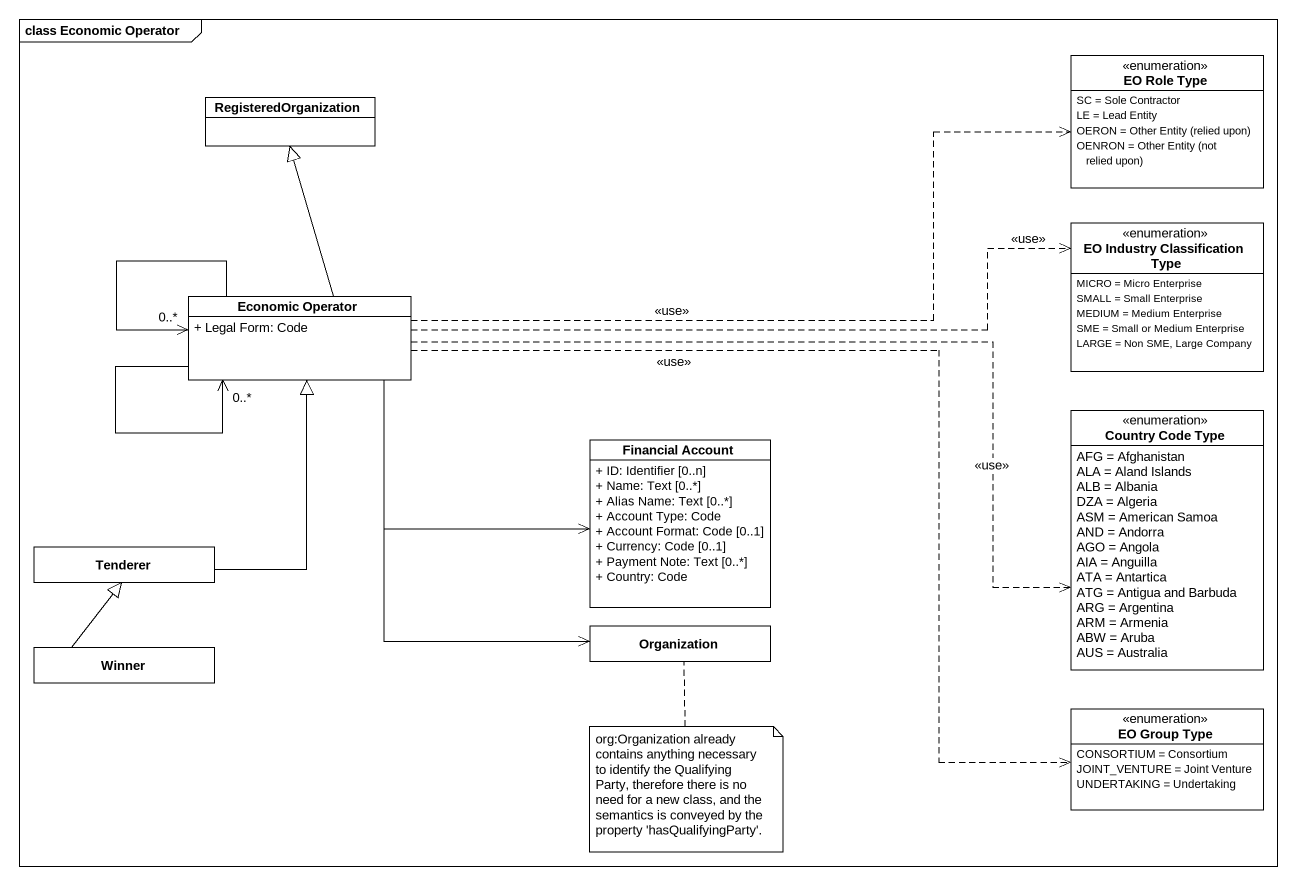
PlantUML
@startuml
mainframe class Economic Operator
hide circle
hide empty members
skinparam classAttributeIconSize 0
class RegisteredOrganization
enum "EO Role Type" as EO_Role_Type {
  SC = Sole Contractor
  LE = Lead Entity
  {field} OERON = Other Entity (relied upon)
  {field} OENRON = Other Entity (not relied upon)
}
enum "EO Industry Classification Type" as EO_Industry_Classification {
  MICRO = Micro Enterprise
  SMALL = Small Enterprise
  MEDIUM = Medium Enterprise
  SME = Small or Medium Enterprise
  LARGE = Non SME, Large Company
}
class "Economic Operator" as Economic_Operator {
  + Legal Form: Code
}
enum "Country Code Type" as Country_Code_Type {
  AFG = Afghanistan
  ALA = Aland Islands
  ALB = Albania
  DZA = Algeria
  ASM = American Samoa
  AND = Andorra
  AGO = Angola
  AIA = Anguilla
  ATA = Antartica
  ATG = Antigua and Barbuda
  ARG = Argentina
  ARM = Armenia
  ABW = Aruba
  AUS = Australia
}
class "Financial Account" as Financial_Account {
  + ID: Identifier [0..n]
  + Name: Text [0..*]
  + Alias Name: Text [0..*]
  + Account Type: Code
  + Account Format: Code [0..1]
  + Currency: Code [0..1]
  + Payment Note: Text [0..*]
  + Country: Code
}
class Tenderer
class Organization
class Winner
enum "EO Group Type" as EO_Group_Type {
  CONSORTIUM = Consortium
  JOINT_VENTURE = Joint Venture
  UNDERTAKING = Undertaking
}
Economic_Operator -up-|> RegisteredOrganization
Economic_Operator .right.> EO_Role_Type : <<use>>
Economic_Operator .right.> EO_Industry_Classification : <<use>>
Economic_Operator --> "0..*" Economic_Operator
Economic_Operator --> "0..*" Economic_Operator
Economic_Operator .right.> Country_Code_Type : <<use>>
Economic_Operator -right-> Financial_Account
Economic_Operator --> Organization
Economic_Operator .right.> EO_Group_Type : <<use>>
Tenderer -up-|> Economic_Operator
Winner -up-|> Tenderer
note bottom of Organization : org:Organization already contains anything necessary to identify the Qualifying Party, therefore there is no need for a new class, and the semantics is conveyed by the property 'hasQualifyingParty'.
@enduml
